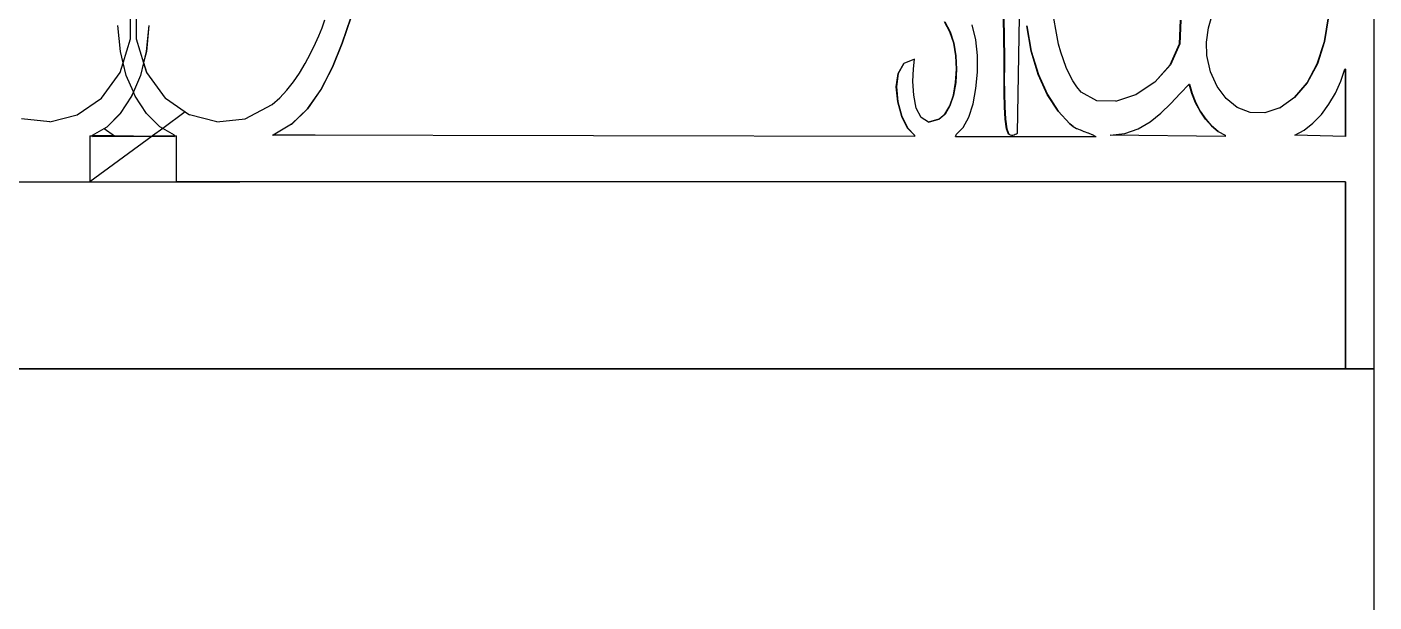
# Model space of a CAD drawing. Header units: inches. Extents: x 3672 to 10975, y -27382 to -746.
# Drawn here: x 4396.46 to 4413.78, y -26889.6 to -26882.19 of the extents above; entities that cross this region are included whole.
import ezdxf

# ---------------------------------------------------------------- set-up
doc = ezdxf.new("R2010")
doc.units = ezdxf.units.IN
doc.header["$LTSCALE"] = 17
doc.header["$MEASUREMENT"] = 0
doc.layers.add('25 BOT BAR', color=12, linetype='Continuous', lineweight=25)
doc.layers.add('OUTLINE', color=1, linetype='Continuous', lineweight=25)

msp = doc.modelspace()

# ---------------------------------------------------------------- linework, layer by layer
for p, q in [((4413.784, -26886.596), (4413.784, -26862.596)), ((4409.198, -26883.559), (4409.277, -26879.02)), ((4409.028, -26882.592), (4408.983, -26879.855)), ((4408.985, -26879.855), (4409.03, -26882.592)), ((4397.792, -26882.347), (4397.794, -26881.817)), ((4397.86, -26881.817), (4397.861, -26882.347)), ((4409.726, -26882.417), (4409.636, -26881.92)), ((4400.253, -26882.207), (4400.291, -26882.103)), ((4400.622, -26882.075), (4400.512, -26882.402)), ((4400.514, -26882.402), (4400.624, -26882.075)), ((4411.282, -26882.411), (4411.294, -26882.109)), ((4411.297, -26882.109), (4411.284, -26882.411)), ((4411.654, -26882.205), (4411.705, -26882.024)), ((4413.146, -26882.383), (4413.197, -26882.064)), ((4413.199, -26882.064), (4413.148, -26882.383)), ((4397.66, -26882.512), (4397.628, -26882.176)), ((4398.026, -26882.176), (4397.994, -26882.512)), ((4397.996, -26882.512), (4398.028, -26882.176)), ((4400.213, -26882.307), (4400.253, -26882.207)), ((4408.329, -26882.255), (4408.26, -26882.129)), ((4408.263, -26882.129), (4408.331, -26882.255)), ((4408.329, -26882.255), (4408.331, -26882.255)), ((4408.377, -26882.402), (4408.329, -26882.255)), ((4408.331, -26882.255), (4408.379, -26882.402)), ((4408.66, -26882.358), (4408.615, -26882.169)), ((4409.373, -26882.508), (4409.317, -26882.179)), ((4409.319, -26882.179), (4409.375, -26882.508)), ((4411.629, -26882.39), (4411.654, -26882.205)), ((4397.696, -26882.656), (4397.792, -26882.347)), ((4397.861, -26882.347), (4397.958, -26882.656)), ((4400.106, -26882.536), (4400.171, -26882.402)), ((4400.171, -26882.402), (4400.213, -26882.307)), ((4400.512, -26882.402), (4400.386, -26882.713)), ((4400.388, -26882.713), (4400.514, -26882.402)), ((4400.512, -26882.402), (4400.514, -26882.402)), ((4408.377, -26882.402), (4408.379, -26882.402)), ((4408.404, -26882.566), (4408.377, -26882.402)), ((4408.379, -26882.402), (4408.406, -26882.566)), ((4408.683, -26882.563), (4408.66, -26882.358)), ((4409.756, -26882.518), (4409.726, -26882.417)), ((4411.161, -26882.681), (4411.282, -26882.411)), ((4411.284, -26882.411), (4411.164, -26882.681)), ((4411.282, -26882.411), (4411.284, -26882.411)), ((4411.633, -26882.563), (4411.629, -26882.39)), ((4413.052, -26882.668), (4413.146, -26882.383)), ((4413.148, -26882.383), (4413.055, -26882.668)), ((4413.146, -26882.383), (4413.148, -26882.383)), ((4397.696, -26882.656), (4397.66, -26882.512)), ((4397.994, -26882.512), (4397.959, -26882.652)), ((4397.96, -26882.656), (4397.996, -26882.512)), ((4397.996, -26882.512), (4397.994, -26882.512)), ((4400.038, -26882.665), (4400.106, -26882.536)), ((4407.872, -26882.607), (4407.738, -26882.663)), ((4407.859, -26882.732), (4407.875, -26882.607)), ((4407.872, -26882.607), (4407.872, -26882.608)), ((4407.872, -26882.607), (4407.875, -26882.607)), ((4408.404, -26882.566), (4408.406, -26882.566)), ((4408.412, -26882.739), (4408.404, -26882.566)), ((4408.406, -26882.566), (4408.414, -26882.739)), ((4408.684, -26882.777), (4408.683, -26882.563)), ((4409.027, -26882.707), (4409.028, -26882.592)), ((4409.028, -26882.592), (4409.03, -26882.592)), ((4409.03, -26882.592), (4409.03, -26882.707)), ((4409.373, -26882.508), (4409.375, -26882.508)), ((4409.464, -26882.805), (4409.373, -26882.508)), ((4409.375, -26882.508), (4409.466, -26882.805)), ((4409.789, -26882.618), (4409.756, -26882.518)), ((4409.825, -26882.714), (4409.789, -26882.618)), ((4411.681, -26882.771), (4411.633, -26882.563)), ((4397.417, -26883.11), (4397.656, -26882.781)), ((4397.656, -26882.781), (4397.696, -26882.656)), ((4397.736, -26882.818), (4397.696, -26882.656)), ((4397.958, -26882.656), (4397.917, -26882.818)), ((4397.959, -26882.652), (4397.958, -26882.656)), ((4397.958, -26882.656), (4397.959, -26882.66)), ((4397.96, -26882.656), (4397.959, -26882.652)), ((4397.959, -26882.66), (4397.96, -26882.656)), ((4397.959, -26882.66), (4397.997, -26882.781)), ((4397.999, -26882.781), (4397.96, -26882.656)), ((4397.997, -26882.781), (4398.236, -26883.11)), ((4397.997, -26882.781), (4397.999, -26882.781)), ((4398.239, -26883.11), (4397.999, -26882.781)), ((4399.887, -26882.901), (4399.965, -26882.787)), ((4399.965, -26882.787), (4400.038, -26882.665)), ((4400.386, -26882.713), (4400.238, -26882.998)), ((4400.24, -26882.998), (4400.388, -26882.713)), ((4400.386, -26882.713), (4400.388, -26882.713)), ((4407.638, -26882.966), (4407.661, -26882.792)), ((4407.663, -26882.792), (4407.64, -26882.966)), ((4407.661, -26882.792), (4407.736, -26882.663)), ((4407.661, -26882.792), (4407.663, -26882.792)), ((4407.738, -26882.663), (4407.663, -26882.792)), ((4407.736, -26882.663), (4407.738, -26882.663)), ((4407.853, -26882.897), (4407.859, -26882.732)), ((4408.401, -26882.91), (4408.412, -26882.739)), ((4408.414, -26882.739), (4408.403, -26882.91)), ((4408.412, -26882.739), (4408.414, -26882.739)), ((4408.664, -26882.987), (4408.684, -26882.777)), ((4409.026, -26882.863), (4409.027, -26882.707)), ((4409.027, -26882.707), (4409.03, -26882.707)), ((4409.03, -26882.707), (4409.028, -26882.863)), ((4409.464, -26882.805), (4409.466, -26882.805)), ((4409.581, -26883.064), (4409.464, -26882.805)), ((4409.466, -26882.805), (4409.583, -26883.064)), ((4409.865, -26882.805), (4409.825, -26882.714)), ((4409.91, -26882.889), (4409.865, -26882.805)), ((4410.964, -26882.904), (4411.161, -26882.681)), ((4411.164, -26882.681), (4410.966, -26882.904)), ((4411.161, -26882.681), (4411.164, -26882.681)), ((4411.765, -26882.959), (4411.681, -26882.771)), ((4412.922, -26882.912), (4413.052, -26882.668)), ((4413.055, -26882.668), (4412.924, -26882.912)), ((4413.052, -26882.668), (4413.055, -26882.668)), ((4413.357, -26882.893), (4413.406, -26882.739)), ((4413.415, -26882.739), (4413.406, -26882.739)), ((4413.417, -26882.739), (4413.415, -26882.739)), ((4413.415, -26883.602), (4413.415, -26882.739)), ((4413.417, -26882.739), (4413.417, -26883.602)), ((4397.827, -26883.029), (4397.736, -26882.818)), ((4397.917, -26882.818), (4397.827, -26883.029)), ((4399.802, -26883.008), (4399.887, -26882.901)), ((4407.638, -26882.966), (4407.64, -26882.966)), ((4407.658, -26883.159), (4407.638, -26882.966)), ((4407.64, -26882.966), (4407.66, -26883.159)), ((4407.864, -26883.074), (4407.853, -26882.897)), ((4408.373, -26883.071), (4408.401, -26882.91)), ((4408.403, -26882.91), (4408.375, -26883.071)), ((4408.401, -26882.91), (4408.403, -26882.91)), ((4409.027, -26883.041), (4409.026, -26882.863)), ((4409.026, -26882.863), (4409.028, -26882.863)), ((4409.028, -26882.863), (4409.029, -26883.041)), ((4409.961, -26882.965), (4409.91, -26882.889)), ((4410.017, -26883.032), (4409.961, -26882.965)), ((4410.964, -26882.904), (4410.723, -26883.065)), ((4410.964, -26882.904), (4410.966, -26882.904)), ((4411.292, -26883.052), (4411.407, -26882.931)), ((4411.407, -26882.931), (4411.409, -26882.929)), ((4411.441, -26883.051), (4411.407, -26882.931)), ((4411.409, -26882.929), (4411.443, -26883.051)), ((4411.881, -26883.115), (4411.765, -26882.959)), ((4412.76, -26883.104), (4412.922, -26882.912)), ((4412.924, -26882.912), (4412.762, -26883.104)), ((4412.922, -26882.912), (4412.924, -26882.912)), ((4413.289, -26883.045), (4413.357, -26882.893)), ((4397.105, -26883.324), (4397.417, -26883.11)), ((4397.803, -26883.085), (4397.657, -26883.308)), ((4397.66, -26883.308), (4397.805, -26883.085)), ((4397.827, -26883.029), (4397.803, -26883.085)), ((4397.805, -26883.085), (4397.803, -26883.085)), ((4397.805, -26883.085), (4397.828, -26883.032)), ((4397.828, -26883.032), (4397.827, -26883.029)), ((4397.851, -26883.085), (4397.828, -26883.032)), ((4397.996, -26883.308), (4397.851, -26883.085)), ((4398.236, -26883.11), (4398.239, -26883.11)), ((4398.239, -26883.11), (4398.494, -26883.287)), ((4399.61, -26883.193), (4399.71, -26883.105)), ((4399.71, -26883.105), (4399.802, -26883.008)), ((4400.238, -26882.998), (4400.065, -26883.247)), ((4400.067, -26883.247), (4400.24, -26882.998)), ((4400.238, -26882.998), (4400.24, -26882.998)), ((4407.896, -26883.238), (4407.864, -26883.074)), ((4408.327, -26883.21), (4408.373, -26883.071)), ((4408.375, -26883.071), (4408.329, -26883.21)), ((4408.373, -26883.071), (4408.375, -26883.071)), ((4408.626, -26883.183), (4408.664, -26882.987)), ((4409.027, -26883.041), (4409.029, -26883.041)), ((4409.031, -26883.221), (4409.027, -26883.041)), ((4409.029, -26883.041), (4409.033, -26883.221)), ((4409.581, -26883.064), (4409.583, -26883.064)), ((4409.719, -26883.279), (4409.581, -26883.064)), ((4409.583, -26883.064), (4409.721, -26883.279)), ((4410.218, -26883.144), (4410.017, -26883.032)), ((4410.463, -26883.15), (4410.218, -26883.144)), ((4410.463, -26883.15), (4410.721, -26883.065)), ((4410.721, -26883.065), (4410.723, -26883.065)), ((4411.171, -26883.18), (4411.292, -26883.052)), ((4411.441, -26883.051), (4411.443, -26883.051)), ((4411.488, -26883.169), (4411.441, -26883.051)), ((4411.443, -26883.051), (4411.49, -26883.169)), ((4412.025, -26883.231), (4411.881, -26883.115)), ((4412.76, -26883.104), (4412.576, -26883.236)), ((4412.76, -26883.104), (4412.762, -26883.104)), ((4413.204, -26883.188), (4413.289, -26883.045)), ((4396.752, -26883.416), (4397.105, -26883.324)), ((4397.657, -26883.308), (4397.488, -26883.478)), ((4397.49, -26883.478), (4397.66, -26883.308)), ((4397.66, -26883.308), (4397.657, -26883.308)), ((4398.166, -26883.478), (4397.996, -26883.308)), ((4398.494, -26883.287), (4398.204, -26883.5)), ((4398.494, -26883.287), (4398.548, -26883.324)), ((4398.548, -26883.324), (4398.55, -26883.324)), ((4398.902, -26883.416), (4398.55, -26883.324)), ((4399.266, -26883.375), (4399.61, -26883.193)), ((4400.065, -26883.247), (4399.861, -26883.447)), ((4399.863, -26883.447), (4400.067, -26883.247)), ((4400.065, -26883.247), (4400.067, -26883.247)), ((4407.658, -26883.159), (4407.66, -26883.159)), ((4407.709, -26883.345), (4407.658, -26883.159)), ((4407.66, -26883.159), (4407.712, -26883.345)), ((4407.957, -26883.361), (4407.896, -26883.238)), ((4408.187, -26883.383), (4408.265, -26883.317)), ((4408.267, -26883.317), (4408.189, -26883.383)), ((4408.265, -26883.317), (4408.327, -26883.21)), ((4408.265, -26883.317), (4408.267, -26883.317)), ((4408.329, -26883.21), (4408.267, -26883.317)), ((4408.327, -26883.21), (4408.329, -26883.21)), ((4408.571, -26883.354), (4408.626, -26883.183)), ((4409.04, -26883.383), (4409.031, -26883.221)), ((4409.031, -26883.221), (4409.033, -26883.221)), ((4409.033, -26883.221), (4409.042, -26883.383)), ((4409.719, -26883.279), (4409.721, -26883.279)), ((4409.869, -26883.441), (4409.719, -26883.279)), ((4409.721, -26883.279), (4409.872, -26883.441)), ((4410.904, -26883.415), (4411.043, -26883.303)), ((4411.043, -26883.303), (4411.171, -26883.18)), ((4411.488, -26883.169), (4411.49, -26883.169)), ((4411.547, -26883.28), (4411.488, -26883.169)), ((4411.49, -26883.169), (4411.549, -26883.28)), ((4411.616, -26883.381), (4411.547, -26883.28)), ((4411.547, -26883.28), (4411.549, -26883.28)), ((4411.549, -26883.28), (4411.618, -26883.381)), ((4412.192, -26883.296), (4412.025, -26883.231)), ((4412.377, -26883.301), (4412.192, -26883.296)), ((4412.573, -26883.236), (4412.377, -26883.301)), ((4412.573, -26883.236), (4412.576, -26883.236)), ((4412.998, -26883.433), (4413.106, -26883.319)), ((4413.106, -26883.319), (4413.204, -26883.188)), ((4396.752, -26883.416), (4396.39, -26883.375)), ((4397.452, -26883.5), (4397.488, -26883.478)), ((4397.49, -26883.478), (4397.488, -26883.478)), ((4398.204, -26883.5), (4398.166, -26883.478)), ((4398.902, -26883.416), (4399.266, -26883.375)), ((4399.861, -26883.447), (4399.623, -26883.588)), ((4399.861, -26883.447), (4399.863, -26883.447)), ((4407.709, -26883.345), (4407.712, -26883.345)), ((4407.784, -26883.497), (4407.709, -26883.345)), ((4407.712, -26883.345), (4407.786, -26883.497)), ((4407.784, -26883.497), (4407.786, -26883.497)), ((4407.872, -26883.588), (4407.784, -26883.497)), ((4407.786, -26883.497), (4407.875, -26883.588)), ((4408.052, -26883.418), (4407.957, -26883.361)), ((4408.052, -26883.418), (4408.187, -26883.383)), ((4408.053, -26883.419), (4408.052, -26883.418)), ((4408.187, -26883.383), (4408.053, -26883.419)), ((4408.187, -26883.383), (4408.189, -26883.383)), ((4408.413, -26883.573), (4408.499, -26883.488)), ((4408.499, -26883.488), (4408.571, -26883.354)), ((4409.04, -26883.383), (4409.042, -26883.383)), ((4409.057, -26883.507), (4409.04, -26883.383)), ((4409.042, -26883.383), (4409.059, -26883.507)), ((4409.869, -26883.441), (4409.872, -26883.441)), ((4409.913, -26883.474), (4409.869, -26883.441)), ((4409.872, -26883.441), (4409.915, -26883.474)), ((4409.913, -26883.474), (4409.915, -26883.474)), ((4409.915, -26883.474), (4409.958, -26883.5)), ((4410.751, -26883.505), (4410.904, -26883.415)), ((4411.616, -26883.381), (4411.618, -26883.381)), ((4411.693, -26883.468), (4411.616, -26883.381)), ((4411.618, -26883.381), (4411.695, -26883.468)), ((4411.693, -26883.468), (4411.695, -26883.468)), ((4411.777, -26883.538), (4411.693, -26883.468)), ((4411.695, -26883.468), (4411.779, -26883.538)), ((4412.884, -26883.524), (4412.998, -26883.433)), ((4397.266, -26883.595), (4397.266, -26884.188)), ((4397.266, -26883.595), (4397.3, -26883.595)), ((4398.067, -26883.601), (4397.266, -26884.188)), ((4397.302, -26883.588), (4397.3, -26883.588)), ((4397.3, -26883.588), (4397.3, -26883.595)), ((4397.302, -26883.595), (4397.3, -26883.595)), ((4397.3, -26883.595), (4397.3, -26883.602)), ((4397.3, -26883.602), (4397.827, -26883.599)), ((4397.302, -26883.588), (4397.452, -26883.5)), ((4397.302, -26883.595), (4397.302, -26883.588)), ((4397.584, -26883.597), (4397.302, -26883.595)), ((4397.451, -26883.499), (4397.452, -26883.5)), ((4397.452, -26883.5), (4397.584, -26883.597)), ((4397.827, -26883.599), (4397.584, -26883.597)), ((4397.828, -26883.599), (4397.827, -26883.599)), ((4397.828, -26883.599), (4398.072, -26883.597)), ((4397.828, -26883.599), (4398.067, -26883.601)), ((4398.072, -26883.597), (4398.067, -26883.601)), ((4398.067, -26883.601), (4398.354, -26883.602)), ((4398.204, -26883.5), (4398.072, -26883.597)), ((4398.072, -26883.597), (4398.354, -26883.595)), ((4398.354, -26883.588), (4398.204, -26883.5)), ((4398.354, -26883.595), (4398.354, -26883.588)), ((4398.354, -26883.602), (4398.354, -26883.595)), ((4398.354, -26883.595), (4398.383, -26883.595)), ((4398.383, -26884.188), (4398.383, -26883.595)), ((4407.872, -26883.602), (4399.617, -26883.588)), ((4399.621, -26883.588), (4399.623, -26883.588)), ((4400.165, -26883.589), (4399.623, -26883.588)), ((4407.872, -26883.588), (4407.875, -26883.588)), ((4407.872, -26883.602), (4407.872, -26883.588)), ((4407.875, -26883.602), (4407.872, -26883.602)), ((4407.875, -26883.588), (4407.875, -26883.602)), ((4408.402, -26883.602), (4408.413, -26883.573)), ((4408.402, -26883.602), (4410.206, -26883.602)), ((4409.057, -26883.507), (4409.059, -26883.507)), ((4409.084, -26883.573), (4409.057, -26883.507)), ((4409.059, -26883.507), (4409.086, -26883.573)), ((4409.084, -26883.573), (4409.086, -26883.573)), ((4409.086, -26883.573), (4409.102, -26883.581)), ((4409.102, -26883.581), (4409.104, -26883.581)), ((4409.104, -26883.581), (4409.12, -26883.585)), ((4409.12, -26883.585), (4409.122, -26883.585)), ((4409.122, -26883.585), (4409.138, -26883.585)), ((4409.138, -26883.585), (4409.154, -26883.581)), ((4409.154, -26883.581), (4409.169, -26883.575)), ((4409.169, -26883.575), (4409.184, -26883.568)), ((4409.184, -26883.568), (4409.198, -26883.559)), ((4409.958, -26883.5), (4409.961, -26883.5)), ((4409.961, -26883.5), (4410.005, -26883.52)), ((4410.005, -26883.52), (4410.007, -26883.52)), ((4410.007, -26883.52), (4410.053, -26883.538)), ((4410.053, -26883.538), (4410.055, -26883.538)), ((4410.055, -26883.538), (4410.103, -26883.556)), ((4410.103, -26883.556), (4410.105, -26883.556)), ((4410.105, -26883.556), (4410.154, -26883.577)), ((4410.154, -26883.577), (4410.156, -26883.577)), ((4410.156, -26883.577), (4410.206, -26883.602)), ((4410.206, -26883.602), (4410.208, -26883.602)), ((4410.388, -26883.588), (4410.58, -26883.565)), ((4411.867, -26883.602), (4410.388, -26883.588)), ((4410.58, -26883.565), (4410.751, -26883.505)), ((4411.777, -26883.538), (4411.779, -26883.538)), ((4411.779, -26883.538), (4411.867, -26883.588)), ((4411.867, -26883.602), (4411.867, -26883.588)), ((4411.867, -26883.588), (4411.869, -26883.588)), ((4411.869, -26883.602), (4411.867, -26883.602)), ((4411.869, -26883.588), (4411.869, -26883.602)), ((4412.766, -26883.588), (4412.884, -26883.524)), ((4413.415, -26883.602), (4412.766, -26883.588)), ((4413.417, -26883.602), (4413.415, -26883.602)), ((4382.234, -26884.188), (4397.266, -26884.188)), ((4397.266, -26884.188), (4398.383, -26884.188)), ((4398.383, -26884.188), (4399.195, -26884.188)), ((4413.415, -26884.188), (4398.383, -26884.188)), ((4413.415, -26886.596), (4413.415, -26884.188)), ((4413.415, -26884.188), (4413.417, -26884.188)), ((4413.417, -26884.188), (4413.417, -26886.596)), ((4407.688, -26886.596), (4381.784, -26886.596)), ((4387.961, -26886.596), (4413.784, -26886.596)), ((4413.415, -26886.596), (4413.417, -26886.596)), ((4413.417, -26886.596), (4413.784, -26886.596))]:
    msp.add_line(p, q)
at = {"layer": '25 BOT BAR'}
for p, q in [((4413.784, -26892.971), (4413.784, -26803.596)), ((4381.784, -26886.596), (4413.701, -26886.596))]:
    msp.add_line(p, q, dxfattribs=at)
at = {"layer": 'OUTLINE'}
for p, q in [((4381.784, -26886.596), (4407.688, -26886.596)), ((4413.784, -26886.596), (4387.961, -26886.596))]:
    msp.add_line(p, q, dxfattribs=at)

doc.saveas('drawing.dxf')
